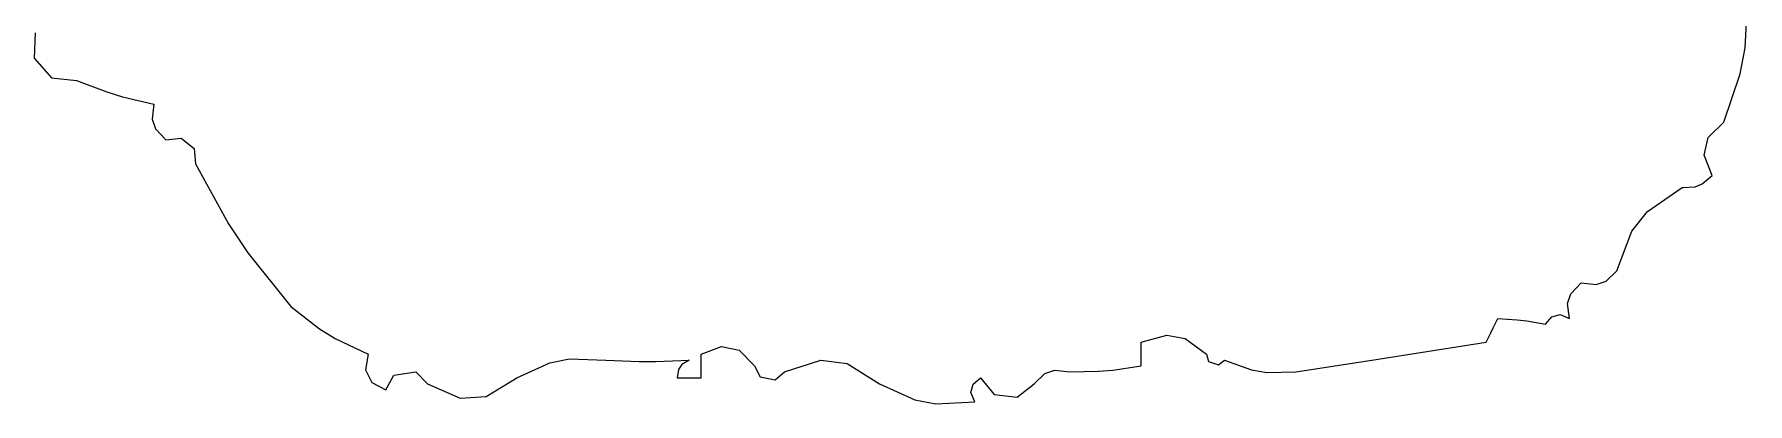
# Model space of a CAD drawing. Header units: millimetres. Extents: x 539196 to 807275, y 431843 to 1156631.
# Drawn here: x 624068 to 624176.7, y 1057937.1 to 1057960.5 of the extents above; entities that cross this region are included whole.
import ezdxf

# ---------------------------------------------------------------- set-up
doc = ezdxf.new("R2010")
doc.units = ezdxf.units.MM
doc.header["$MEASUREMENT"] = 0

# ---------------------------------------------------------------- blocks, each defined once
blk = doc.blocks.new('nhgjnj')
for p, q in [((103.3701, -2.6146), (103.3732, -2.5553)), ((101.3727, -2.597), (101.3718, -2.6265)), ((103.3643, -2.6449), (103.3701, -2.6146)), ((101.3718, -2.6265), (101.3919, -2.6495)), ((101.3919, -2.6495), (101.4213, -2.6525)), ((101.4213, -2.6525), (101.4567, -2.6659)), ((103.3454, -2.7012), (103.3643, -2.6449)), ((101.4567, -2.6659), (101.4749, -2.6715)), ((101.4749, -2.6715), (101.5116, -2.6803)), ((101.5116, -2.6803), (101.5096, -2.6978)), ((101.5096, -2.6978), (101.5134, -2.7092)), ((103.327, -2.719), (103.3454, -2.7012)), ((101.5134, -2.7092), (101.5255, -2.722)), ((101.5255, -2.722), (101.5432, -2.7199)), ((101.5432, -2.7199), (101.5584, -2.7321)), ((103.3224, -2.7397), (103.327, -2.719)), ((101.5584, -2.7321), (101.5602, -2.7498)), ((103.3315, -2.7637), (103.3224, -2.7397)), ((101.5602, -2.7498), (101.5986, -2.8201)), ((103.2559, -2.8055), (103.2967, -2.7776)), ((103.2967, -2.7776), (103.3117, -2.7766)), ((103.3117, -2.7766), (103.32, -2.7733)), ((103.32, -2.7733), (103.3315, -2.7637)), ((101.5986, -2.8201), (101.6212, -2.854)), ((103.2379, -2.8285), (103.2559, -2.8055)), ((103.2203, -2.8748), (103.2379, -2.8285)), ((101.6212, -2.854), (101.6714, -2.9165)), ((103.2076, -2.8869), (103.2203, -2.8748)), ((103.1628, -2.9129), (103.1666, -2.9015)), ((103.1666, -2.9015), (103.1787, -2.8887)), ((103.1787, -2.8887), (103.1961, -2.8907)), ((103.1961, -2.8907), (103.2076, -2.8869)), ((101.6714, -2.9165), (101.705, -2.9424)), ((103.1648, -2.9304), (103.1628, -2.9129)), ((103.0731, -2.9471), (103.0759, -2.9415)), ((103.0759, -2.9415), (103.0814, -2.9304)), ((103.0814, -2.9304), (103.1038, -2.9319)), ((103.1038, -2.9319), (103.115, -2.9333)), ((103.115, -2.9333), (103.137, -2.9373)), ((103.137, -2.9373), (103.1443, -2.9285)), ((103.1443, -2.9285), (103.1542, -2.926)), ((103.1542, -2.926), (103.1648, -2.9304)), ((101.705, -2.9424), (101.7234, -2.9537)), ((101.7234, -2.9537), (101.7617, -2.9721)), ((102.6647, -2.9582), (102.6946, -2.9501)), ((102.6647, -2.9693), (102.6647, -2.9582)), ((102.6946, -2.9501), (102.7159, -2.9539)), ((102.7159, -2.9539), (102.7411, -2.9721)), ((102.9786, -2.9721), (103.0675, -2.9582)), ((103.0675, -2.9582), (103.0731, -2.9471)), ((101.7617, -2.9721), (101.7585, -2.9904)), ((101.9741, -2.9823), (101.997, -2.9777)), ((101.997, -2.9777), (102.0395, -2.979)), ((102.0395, -2.979), (102.0784, -2.9808)), ((102.0784, -2.9808), (102.0979, -2.9808)), ((102.0979, -2.9808), (102.1368, -2.979)), ((102.1368, -2.979), (102.1281, -2.9841)), ((102.1507, -2.9721), (102.1746, -2.963)), ((102.1507, -2.9832), (102.1507, -2.9721)), ((102.1746, -2.963), (102.1953, -2.9676)), ((102.1953, -2.9676), (102.2132, -2.9859)), ((102.2479, -2.9929), (102.2905, -2.9791)), ((102.2905, -2.9791), (102.3211, -2.9829)), ((102.6647, -2.9748), (102.6647, -2.9693)), ((102.6647, -2.9859), (102.6647, -2.9748)), ((102.7411, -2.9721), (102.7432, -2.9806)), ((102.7432, -2.9806), (102.7551, -2.9845)), ((102.7551, -2.9845), (102.7619, -2.979)), ((102.7619, -2.979), (102.7937, -2.9905)), ((102.8453, -2.9929), (102.9342, -2.979)), ((102.9342, -2.979), (102.9786, -2.9721)), ((101.7585, -2.9904), (101.7659, -3.0053)), ((101.7825, -3.0137), (101.7919, -2.9965)), ((101.7919, -2.9965), (101.8173, -2.9929)), ((101.8173, -2.9929), (101.8311, -3.0068)), ((101.8996, -3.0214), (101.9353, -2.9998)), ((101.9353, -2.9998), (101.9741, -2.9823)), ((102.1242, -2.9899), (102.1229, -2.9998)), ((102.1229, -2.9998), (102.134, -2.9998)), ((102.1281, -2.9841), (102.1242, -2.9899)), ((102.134, -2.9998), (102.1395, -2.9998)), ((102.1395, -2.9998), (102.1507, -2.9998)), ((102.1507, -2.9887), (102.1507, -2.9832)), ((102.1507, -2.9998), (102.1507, -2.9887)), ((102.2132, -2.9859), (102.2195, -2.9986)), ((102.2195, -2.9986), (102.2372, -3.0022)), ((102.2372, -3.0022), (102.2479, -2.9929)), ((102.3211, -2.9829), (102.359, -3.0068)), ((102.4683, -3.0071), (102.4771, -2.9998)), ((102.4771, -2.9998), (102.4931, -3.0193)), ((102.5396, -3.0068), (102.5522, -2.9946)), ((102.5522, -2.9946), (102.5639, -2.9907)), ((102.5639, -2.9907), (102.5813, -2.9929)), ((102.5813, -2.9929), (102.6148, -2.9921)), ((102.6148, -2.9921), (102.6315, -2.9907)), ((102.6315, -2.9907), (102.6647, -2.9859)), ((102.7937, -2.9905), (102.8115, -2.9935)), ((102.8115, -2.9935), (102.8453, -2.9929)), ((101.7659, -3.0053), (101.7825, -3.0137)), ((101.8311, -3.0068), (101.8694, -3.0234)), ((101.8694, -3.0234), (101.8996, -3.0214)), ((102.359, -3.0068), (102.4002, -3.0254)), ((102.4658, -3.017), (102.4683, -3.0071)), ((102.4702, -3.0276), (102.4658, -3.017)), ((102.4931, -3.0193), (102.5198, -3.0222)), ((102.5198, -3.0222), (102.5396, -3.0068)), ((102.4002, -3.0254), (102.425, -3.0301)), ((102.425, -3.0301), (102.4702, -3.0276))]:
    blk.add_line(p, q)
blk = doc.blocks.new('图签11')
at = {"xscale": 38.39999999990687, "yscale": 38.39999999996508, "zscale": 38.40000000000001}
blk.add_blockref('nhgjnj', (3663617.638, -352837.831), dxfattribs=at)

msp = doc.modelspace()

# ---------------------------------------------------------------- block references
at = {"xscale": 1.41428571427241, "yscale": 1.41428571427241, "zscale": 1.414285714285714}
msp.add_blockref('图签11', (-4562839.41, 1557115.16), dxfattribs=at)

doc.saveas('drawing.dxf')
